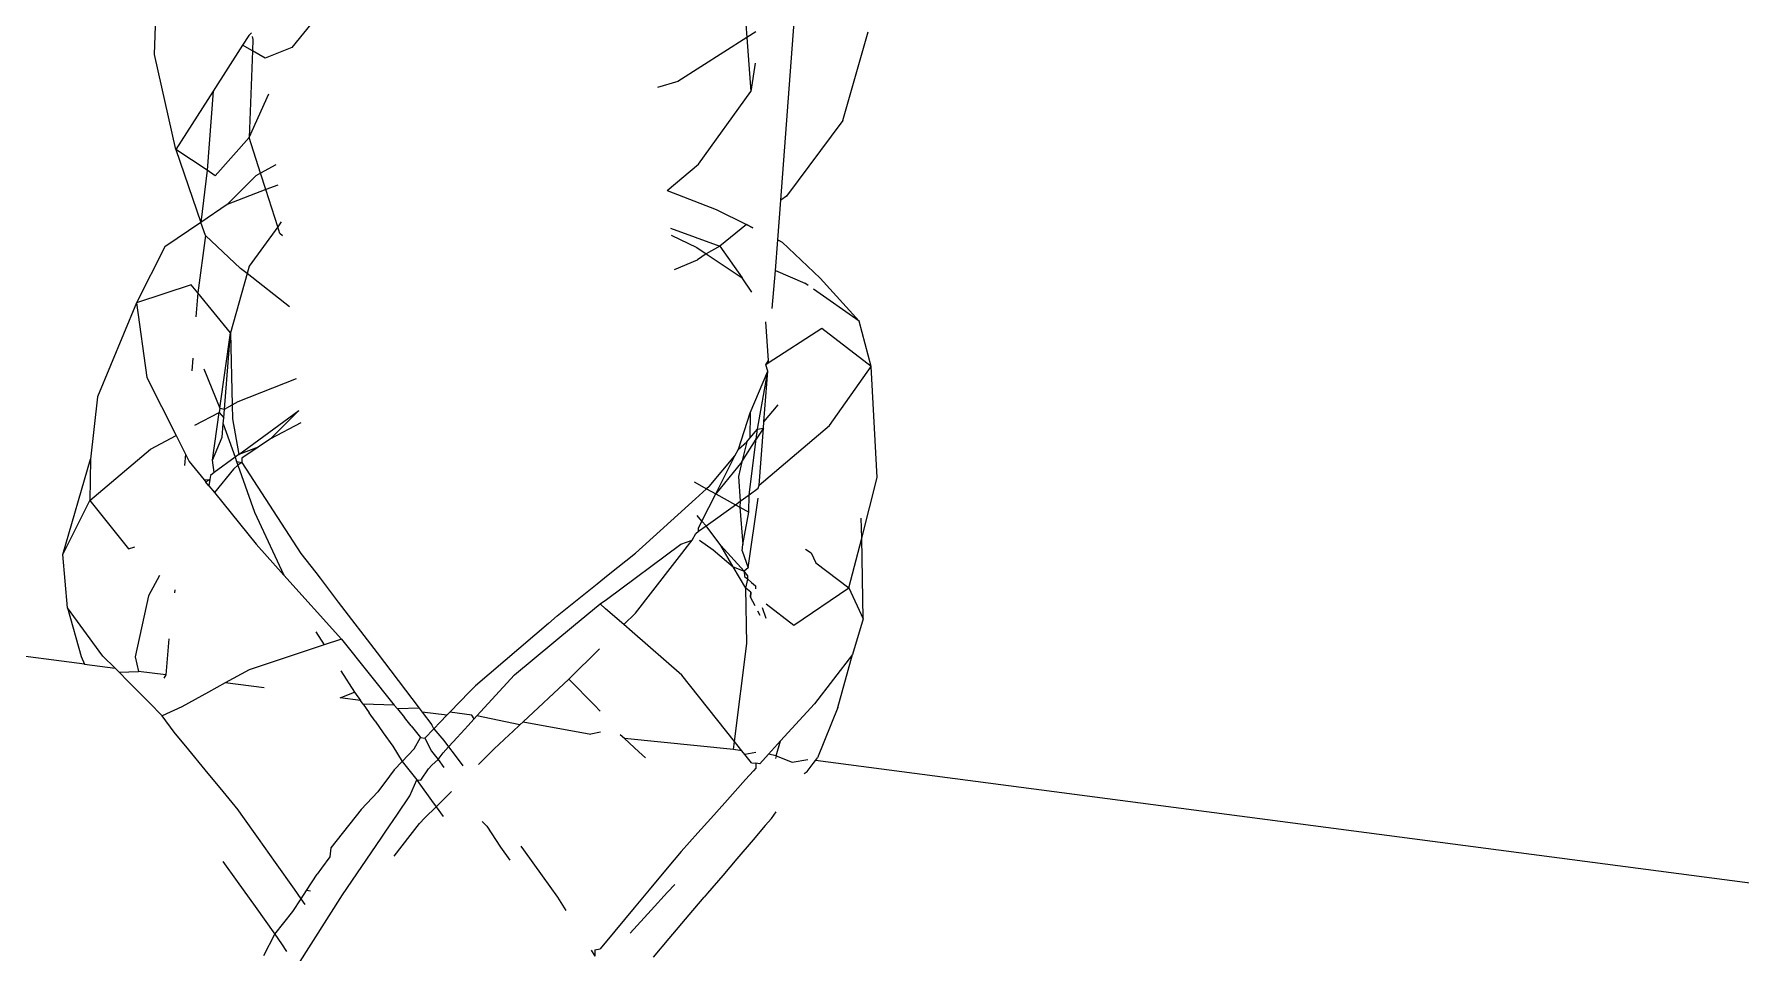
# Model space of a CAD drawing. Header units: inches. Extents: x 3324238 to 135265466, y -1036581 to 20094598.
# Drawn here: x 3354739.251 to 3354739.967, y -519087.156 to -519086.77 of the extents above; entities that cross this region are included whole.
import ezdxf

# ---------------------------------------------------------------- set-up
doc = ezdxf.new("R2010")
doc.units = ezdxf.units.IN
doc.header["$MEASUREMENT"] = 0

msp = doc.modelspace()

# ---------------------------------------------------------------- linework, layer by layer
for p, q in [((3354739.30178, -519086.7788, 0.00267), (3354739.30321, -519086.73731, 0.00267)), ((3354739.54889, -519086.75352, 0.00267), (3354739.55023, -519086.77165, 0.00267)), ((3354739.37586, -519086.75545, 0.00267), (3354739.35934, -519086.77585, 0.00267)), ((3354739.56449, -519086.83999, 0.00267), (3354739.57018, -519086.76532, 0.00267)), ((3354739.33869, -519086.77498, 0.00267), (3354739.32635, -519086.79422, 0.00267)), ((3354739.34132, -519086.77087, 0.00267), (3354739.33869, -519086.77498, 0.00267)), ((3354739.34281, -519086.77734, 0.00267), (3354739.33869, -519086.77498, 0.00267)), ((3354739.34237, -519086.76967, 0.00267), (3354739.34132, -519086.77087, 0.00267)), ((3354739.34271, -519086.77125, 0.00267), (3354739.343, -519086.77253, 0.00267)), ((3354739.343, -519086.77253, 0.00267), (3354739.34281, -519086.77734, 0.00267)), ((3354739.35934, -519086.77585, 0.00267), (3354739.34821, -519086.78043, 0.00267)), ((3354739.55023, -519086.77165, 0.00267), (3354739.52124, -519086.79014, 0.00267)), ((3354739.55398, -519086.76926, 0.00267), (3354739.55023, -519086.77165, 0.00267)), ((3354739.55023, -519086.77165, 0.00267), (3354739.55192, -519086.79436, 0.00267)), ((3354739.5905, -519086.80657, 0.00267), (3354739.60115, -519086.76931, 0.00267)), ((3354739.31065, -519086.81873, 0.00267), (3354739.30178, -519086.7788, 0.00267)), ((3354739.34281, -519086.77734, 0.00267), (3354739.34142, -519086.81367, 0.00267)), ((3354739.34821, -519086.78043, 0.00267), (3354739.34281, -519086.77734, 0.00267)), ((3354739.55379, -519086.78252, 0.00267), (3354739.55192, -519086.79436, 0.00267)), ((3354739.52124, -519086.79014, 0.00267), (3354739.51281, -519086.79265, 0.00267)), ((3354739.32635, -519086.79422, 0.00267), (3354739.31065, -519086.81873, 0.00267)), ((3354739.32635, -519086.79422, 0.00267), (3354739.32382, -519086.82744, 0.00267)), ((3354739.34142, -519086.81367, 0.00267), (3354739.34967, -519086.79532, 0.00267)), ((3354739.52998, -519086.82488, 0.00267), (3354739.55192, -519086.79436, 0.00267)), ((3354739.27236, -519087.03483, 0.00267), (3354737.56085, -519086.80957, 0.00267)), ((3354739.5905, -519086.80657, 0.00267), (3354739.56685, -519086.83829, 0.00267)), ((3354739.32382, -519086.82744, 0.00267), (3354739.31065, -519086.81873, 0.00267)), ((3354739.31065, -519086.81873, 0.00267), (3354739.32118, -519086.84931, 0.00267)), ((3354739.34142, -519086.81367, 0.00267), (3354739.32725, -519086.82971, 0.00267)), ((3354739.34621, -519086.82859, 0.00267), (3354739.34142, -519086.81367, 0.00267)), ((3354739.35258, -519086.8251, 0.00267), (3354739.34621, -519086.82859, 0.00267)), ((3354739.51682, -519086.83595, 0.00267), (3354739.52998, -519086.82488, 0.00267)), ((3354739.32382, -519086.82744, 0.00267), (3354739.32118, -519086.84931, 0.00267)), ((3354739.32725, -519086.82971, 0.00267), (3354739.32382, -519086.82744, 0.00267)), ((3354739.34419, -519086.8297, 0.00267), (3354739.33225, -519086.84174, 0.00267)), ((3354739.34621, -519086.82859, 0.00267), (3354739.34419, -519086.8297, 0.00267)), ((3354739.34844, -519086.83555, 0.00267), (3354739.34621, -519086.82859, 0.00267)), ((3354739.34844, -519086.83555, 0.00267), (3354739.33225, -519086.84174, 0.00267)), ((3354739.35342, -519086.83365, 0.00267), (3354739.34844, -519086.83555, 0.00267)), ((3354739.35343, -519086.85113, 0.00267), (3354739.34844, -519086.83555, 0.00267)), ((3354739.51682, -519086.83595, 0.00267), (3354739.53738, -519086.84397, 0.00267)), ((3354739.56321, -519086.8567, 0.00267), (3354739.56449, -519086.83999, 0.00267)), ((3354739.56685, -519086.83829, 0.00267), (3354739.56449, -519086.83999, 0.00267)), ((3354739.33225, -519086.84174, 0.00267), (3354739.32118, -519086.84931, 0.00267)), ((3354739.53738, -519086.84397, 0.00267), (3354739.55017, -519086.85027, 0.00267)), ((3354739.32118, -519086.84931, 0.00267), (3354739.30611, -519086.85962, 0.00267)), ((3354739.32308, -519086.8548, 0.00267), (3354739.3199, -519086.87891, 0.00267)), ((3354739.32308, -519086.8548, 0.00267), (3354739.32118, -519086.84931, 0.00267)), ((3354739.33787, -519086.86863, 0.00267), (3354739.32308, -519086.8548, 0.00267)), ((3354739.35343, -519086.85113, 0.00267), (3354739.3414, -519086.86769, 0.00267)), ((3354739.35493, -519086.84906, 0.00267), (3354739.35343, -519086.85113, 0.00267)), ((3354739.35434, -519086.85397, 0.00267), (3354739.35343, -519086.85113, 0.00267)), ((3354739.35551, -519086.85493, 0.00267), (3354739.35434, -519086.85397, 0.00267)), ((3354739.51828, -519086.85181, 0.00267), (3354739.53896, -519086.85936, 0.00267)), ((3354739.51855, -519086.85468, 0.00267), (3354739.52926, -519086.85989, 0.00267)), ((3354739.55017, -519086.85027, 0.00267), (3354739.53896, -519086.85936, 0.00267)), ((3354739.55017, -519086.85027, 0.00267), (3354739.55281, -519086.85157, 0.00267)), ((3354739.55281, -519086.85157, 0.00267), (3354739.55017, -519086.85027, 0.00267)), ((3354739.30611, -519086.85962, 0.00267), (3354739.29412, -519086.88311, 0.00267)), ((3354739.52926, -519086.85989, 0.00267), (3354739.53314, -519086.8625, 0.00267)), ((3354739.53896, -519086.85936, 0.00267), (3354739.53314, -519086.8625, 0.00267)), ((3354739.53896, -519086.85936, 0.00267), (3354739.54825, -519086.87266, 0.00267)), ((3354739.56224, -519086.86947, 0.00267), (3354739.56321, -519086.8567, 0.00267)), ((3354739.56321, -519086.8567, 0.00267), (3354739.56503, -519086.8576, 0.00267)), ((3354739.56503, -519086.8576, 0.00267), (3354739.58108, -519086.87269, 0.00267)), ((3354739.34055, -519086.87073, 0.00267), (3354739.33787, -519086.86863, 0.00267)), ((3354739.3414, -519086.86769, 0.00267), (3354739.34055, -519086.87073, 0.00267)), ((3354739.51988, -519086.86907, 0.00267), (3354739.5296, -519086.86505, 0.00267)), ((3354739.53314, -519086.8625, 0.00267), (3354739.5296, -519086.86505, 0.00267)), ((3354739.53314, -519086.8625, 0.00267), (3354739.54825, -519086.87266, 0.00267)), ((3354739.31714, -519086.87553, 0.00267), (3354739.29412, -519086.88311, 0.00267)), ((3354739.3199, -519086.87891, 0.00267), (3354739.31714, -519086.87553, 0.00267)), ((3354739.34055, -519086.87073, 0.00267), (3354739.33358, -519086.89566, 0.00267)), ((3354739.35843, -519086.88475, 0.00267), (3354739.34055, -519086.87073, 0.00267)), ((3354739.55242, -519086.87866, 0.00267), (3354739.54825, -519086.87266, 0.00267)), ((3354739.56091, -519086.88548, 0.00267), (3354739.56224, -519086.86947, 0.00267)), ((3354739.56224, -519086.86947, 0.00267), (3354739.57458, -519086.87483, 0.00267)), ((3354739.57606, -519086.87587, 0.00267), (3354739.57458, -519086.87483, 0.00267)), ((3354739.59733, -519086.89078, 0.00267), (3354739.58108, -519086.87269, 0.00267)), ((3354739.29412, -519086.88311, 0.00267), (3354739.27784, -519086.92249, 0.00267)), ((3354739.29412, -519086.88311, 0.00267), (3354739.29852, -519086.9145, 0.00267)), ((3354739.3199, -519086.87891, 0.00267), (3354739.31914, -519086.88894, 0.00267)), ((3354739.33358, -519086.89566, 0.00267), (3354739.3199, -519086.87891, 0.00267)), ((3354739.59733, -519086.89078, 0.00267), (3354739.57816, -519086.87734, 0.00267)), ((3354739.32914, -519086.92732, 0.00267), (3354739.33358, -519086.89566, 0.00267)), ((3354739.33105, -519086.92773, 0.00267), (3354739.33358, -519086.89566, 0.00267)), ((3354739.33358, -519086.89566, 0.00267), (3354739.33437, -519086.92593, 0.00267)), ((3354739.55936, -519086.90729, 0.00267), (3354739.55829, -519086.89104, 0.00267)), ((3354739.58178, -519086.89391, 0.00267), (3354739.55927, -519086.90844, 0.00267)), ((3354739.60239, -519086.90983, 0.00267), (3354739.58178, -519086.89391, 0.00267)), ((3354739.60239, -519086.90983, 0.00267), (3354739.59733, -519086.89078, 0.00267)), ((3354739.31782, -519086.90631, 0.00267), (3354739.31742, -519086.91157, 0.00267)), ((3354739.3224, -519086.9108, 0.00267), (3354739.32914, -519086.92732, 0.00267)), ((3354739.55169, -519086.92923, 0.00267), (3354739.55902, -519086.91174, 0.00267)), ((3354739.55476, -519086.93615, 0.00267), (3354739.55902, -519086.91174, 0.00267)), ((3354739.5574, -519086.93303, 0.00267), (3354739.55902, -519086.91174, 0.00267)), ((3354739.55821, -519086.90912, 0.00267), (3354739.55936, -519086.90729, 0.00267)), ((3354739.55927, -519086.90844, 0.00267), (3354739.55821, -519086.90912, 0.00267)), ((3354739.55902, -519086.91174, 0.00267), (3354739.55821, -519086.90912, 0.00267)), ((3354739.55927, -519086.90844, 0.00267), (3354739.55936, -519086.90729, 0.00267)), ((3354739.58499, -519086.9346, 0.00267), (3354739.60239, -519086.90983, 0.00267)), ((3354739.60501, -519086.95636, 0.00267), (3354739.60239, -519086.90983, 0.00267)), ((3354739.29852, -519086.9145, 0.00267), (3354739.31077, -519086.93873, 0.00267)), ((3354739.3369, -519086.92456, 0.00267), (3354739.36138, -519086.91488, 0.00267)), ((3354739.27784, -519086.92249, 0.00267), (3354739.27487, -519086.94877, 0.00267)), ((3354739.33105, -519086.92773, 0.00267), (3354739.33437, -519086.92593, 0.00267)), ((3354739.33437, -519086.92593, 0.00267), (3354739.3369, -519086.92456, 0.00267)), ((3354739.33437, -519086.92593, 0.00267), (3354739.33452, -519086.93185, 0.00267)), ((3354739.5574, -519086.93303, 0.00267), (3354739.56341, -519086.92592, 0.00267)), ((3354739.31867, -519086.93444, 0.00267), (3354739.32889, -519086.9291, 0.00267)), ((3354739.32609, -519086.94908, 0.00267), (3354739.32889, -519086.9291, 0.00267)), ((3354739.32914, -519086.92732, 0.00267), (3354739.32889, -519086.9291, 0.00267)), ((3354739.32889, -519086.9291, 0.00267), (3354739.33077, -519086.93131, 0.00267)), ((3354739.32914, -519086.92732, 0.00267), (3354739.33105, -519086.92773, 0.00267)), ((3354739.33057, -519086.93383, 0.00267), (3354739.33077, -519086.93131, 0.00267)), ((3354739.33077, -519086.93131, 0.00267), (3354739.33105, -519086.92773, 0.00267)), ((3354739.33452, -519086.93185, 0.00267), (3354739.33709, -519086.94679, 0.00267)), ((3354739.33709, -519086.94679, 0.00267), (3354739.3623, -519086.92825, 0.00267)), ((3354739.3623, -519086.92825, 0.00267), (3354739.35037, -519086.94022, 0.00267)), ((3354739.3632, -519086.93348, 0.00267), (3354739.35037, -519086.94022, 0.00267)), ((3354739.54676, -519086.94446, 0.00267), (3354739.55169, -519086.92923, 0.00267)), ((3354739.55169, -519086.92923, 0.00267), (3354739.55154, -519086.93997, 0.00267)), ((3354739.5572, -519086.93571, 0.00267), (3354739.5574, -519086.93303, 0.00267)), ((3354739.3, -519086.94457, 0.00267), (3354739.31077, -519086.93873, 0.00267)), ((3354739.31077, -519086.93873, 0.00267), (3354739.31475, -519086.9466, 0.00267)), ((3354739.32609, -519086.94908, 0.00267), (3354739.33013, -519086.93942, 0.00267)), ((3354739.33013, -519086.93942, 0.00267), (3354739.33057, -519086.93383, 0.00267)), ((3354739.33057, -519086.93383, 0.00267), (3354739.33557, -519086.94791, 0.00267)), ((3354739.35037, -519086.94022, 0.00267), (3354739.34521, -519086.94367, 0.00267)), ((3354739.54823, -519086.94984, 0.00267), (3354739.55422, -519086.94039, 0.00267)), ((3354739.55028, -519086.94146, 0.00267), (3354739.55154, -519086.93997, 0.00267)), ((3354739.5512, -519086.96367, 0.00267), (3354739.55422, -519086.94039, 0.00267)), ((3354739.55154, -519086.93997, 0.00267), (3354739.55476, -519086.93615, 0.00267)), ((3354739.5572, -519086.93571, 0.00267), (3354739.55422, -519086.94039, 0.00267)), ((3354739.55422, -519086.94039, 0.00267), (3354739.55476, -519086.93615, 0.00267)), ((3354739.55476, -519086.93615, 0.00267), (3354739.5572, -519086.93571, 0.00267)), ((3354739.55538, -519086.9596, 0.00267), (3354739.58499, -519086.9346, 0.00267)), ((3354739.55538, -519086.9596, 0.00267), (3354739.5572, -519086.93571, 0.00267)), ((3354739.27462, -519086.9661, 0.00267), (3354739.3, -519086.94457, 0.00267)), ((3354739.31475, -519086.9466, 0.00267), (3354739.31439, -519086.95135, 0.00267)), ((3354739.31475, -519086.9466, 0.00267), (3354739.31628, -519086.94964, 0.00267)), ((3354739.33557, -519086.94791, 0.00267), (3354739.3268, -519086.95435, 0.00267)), ((3354739.33709, -519086.94679, 0.00267), (3354739.33557, -519086.94791, 0.00267)), ((3354739.33557, -519086.94791, 0.00267), (3354739.33621, -519086.9497, 0.00267)), ((3354739.34521, -519086.94367, 0.00267), (3354739.33709, -519086.94679, 0.00267)), ((3354739.34521, -519086.94367, 0.00267), (3354739.33839, -519086.94824, 0.00267)), ((3354739.53448, -519086.96017, 0.00267), (3354739.54527, -519086.94739, 0.00267)), ((3354739.53721, -519086.96329, 0.00267), (3354739.54527, -519086.94739, 0.00267)), ((3354739.54527, -519086.94739, 0.00267), (3354739.54676, -519086.94446, 0.00267)), ((3354739.54676, -519086.94446, 0.00267), (3354739.55028, -519086.94146, 0.00267)), ((3354739.55028, -519086.94146, 0.00267), (3354739.54823, -519086.94984, 0.00267)), ((3354739.26322, -519086.98881, 0.00267), (3354739.27487, -519086.94877, 0.00267)), ((3354739.27487, -519086.94877, 0.00267), (3354739.27462, -519086.9661, 0.00267)), ((3354739.31628, -519086.94964, 0.00267), (3354739.3226, -519086.95745, 0.00267)), ((3354739.3268, -519086.95435, 0.00267), (3354739.32519, -519086.95554, 0.00267)), ((3354739.3268, -519086.95435, 0.00267), (3354739.32609, -519086.94908, 0.00267)), ((3354739.33493, -519086.95295, 0.00267), (3354739.32689, -519086.96275, 0.00267)), ((3354739.33677, -519086.95129, 0.00267), (3354739.33493, -519086.95295, 0.00267)), ((3354739.33621, -519086.9497, 0.00267), (3354739.33677, -519086.95129, 0.00267)), ((3354739.33621, -519086.9497, 0.00267), (3354739.33844, -519086.95011, 0.00267)), ((3354739.33844, -519086.95011, 0.00267), (3354739.33677, -519086.95129, 0.00267)), ((3354739.33677, -519086.95129, 0.00267), (3354739.34375, -519086.97096, 0.00267)), ((3354739.33839, -519086.94824, 0.00267), (3354739.33844, -519086.95011, 0.00267)), ((3354739.33844, -519086.95011, 0.00267), (3354739.36315, -519086.98827, 0.00267)), ((3354739.54823, -519086.94984, 0.00267), (3354739.53721, -519086.96329, 0.00267)), ((3354739.54823, -519086.94984, 0.00267), (3354739.54673, -519086.95596, 0.00267)), ((3354739.3226, -519086.95745, 0.00267), (3354739.32495, -519086.95723, 0.00267)), ((3354739.3226, -519086.95745, 0.00267), (3354739.32332, -519086.95833, 0.00267)), ((3354739.32495, -519086.95723, 0.00267), (3354739.32332, -519086.95833, 0.00267)), ((3354739.32458, -519086.95989, 0.00267), (3354739.32332, -519086.95833, 0.00267)), ((3354739.32495, -519086.95723, 0.00267), (3354739.32458, -519086.95989, 0.00267)), ((3354739.32458, -519086.95989, 0.00267), (3354739.32689, -519086.96275, 0.00267)), ((3354739.32519, -519086.95554, 0.00267), (3354739.32495, -519086.95723, 0.00267)), ((3354739.52813, -519086.95829, 0.00267), (3354739.53337, -519086.96117, 0.00267)), ((3354739.53337, -519086.96117, 0.00267), (3354739.52878, -519086.96532, 0.00267)), ((3354739.53448, -519086.96017, 0.00267), (3354739.53337, -519086.96117, 0.00267)), ((3354739.53337, -519086.96117, 0.00267), (3354739.53721, -519086.96329, 0.00267)), ((3354739.54673, -519086.95596, 0.00267), (3354739.54741, -519086.96641, 0.00267)), ((3354739.5512, -519086.96367, 0.00267), (3354739.55507, -519086.96086, 0.00267)), ((3354739.55507, -519086.96086, 0.00267), (3354739.55538, -519086.9596, 0.00267)), ((3354739.59845, -519086.98187, 0.00267), (3354739.60501, -519086.95636, 0.00267)), ((3354739.26322, -519086.98881, 0.00267), (3354739.27462, -519086.9661, 0.00267)), ((3354739.27462, -519086.9661, 0.00267), (3354739.29083, -519086.98638, 0.00267)), ((3354739.32689, -519086.96275, 0.00267), (3354739.3444, -519086.98438, 0.00267)), ((3354739.52878, -519086.96532, 0.00267), (3354739.5035, -519086.98814, 0.00267)), ((3354739.53142, -519086.97472, 0.00267), (3354739.53721, -519086.96329, 0.00267)), ((3354739.53313, -519086.97675, 0.00267), (3354739.54545, -519086.96783, 0.00267)), ((3354739.53721, -519086.96329, 0.00267), (3354739.54545, -519086.96783, 0.00267)), ((3354739.54545, -519086.96783, 0.00267), (3354739.54741, -519086.96641, 0.00267)), ((3354739.54545, -519086.96783, 0.00267), (3354739.54735, -519086.96887, 0.00267)), ((3354739.54741, -519086.96641, 0.00267), (3354739.54735, -519086.96887, 0.00267)), ((3354739.54735, -519086.96887, 0.00267), (3354739.5486, -519086.98448, 0.00267)), ((3354739.54735, -519086.96887, 0.00267), (3354739.5511, -519086.97093, 0.00267)), ((3354739.54741, -519086.96641, 0.00267), (3354739.5512, -519086.96367, 0.00267)), ((3354739.55076, -519086.99433, 0.00267), (3354739.55496, -519086.96507, 0.00267)), ((3354739.5511, -519086.97093, 0.00267), (3354739.5512, -519086.96367, 0.00267)), ((3354739.34375, -519086.97096, 0.00267), (3354739.35603, -519086.99737, 0.00267)), ((3354739.53142, -519086.97472, 0.00267), (3354739.52942, -519086.97234, 0.00267)), ((3354739.52992, -519086.97768, 0.00267), (3354739.53142, -519086.97472, 0.00267)), ((3354739.53313, -519086.97675, 0.00267), (3354739.53142, -519086.97472, 0.00267)), ((3354739.5486, -519086.98448, 0.00267), (3354739.5511, -519086.97093, 0.00267)), ((3354739.59845, -519086.98187, 0.00267), (3354739.59829, -519086.97349, 0.00267)), ((3354739.50348, -519087.01341, 0.00267), (3354739.52738, -519086.9827, 0.00267)), ((3354739.52262, -519086.98435, 0.00267), (3354739.52738, -519086.9827, 0.00267)), ((3354739.52738, -519086.9827, 0.00267), (3354739.52881, -519086.97988, 0.00267)), ((3354739.52881, -519086.97988, 0.00267), (3354739.53004, -519086.97899, 0.00267)), ((3354739.53004, -519086.97899, 0.00267), (3354739.52992, -519086.97768, 0.00267)), ((3354739.53004, -519086.97899, 0.00267), (3354739.53313, -519086.97675, 0.00267)), ((3354739.53039, -519086.98275, 0.00267), (3354739.53612, -519086.98679, 0.00267)), ((3354739.53932, -519086.98501, 0.00267), (3354739.53313, -519086.97675, 0.00267)), ((3354739.59306, -519087.0028, 0.00267), (3354739.59845, -519086.98187, 0.00267)), ((3354739.59909, -519087.01582, 0.00267), (3354739.59845, -519086.98187, 0.00267)), ((3354739.26524, -519087.01111, 0.00267), (3354739.26322, -519086.98881, 0.00267)), ((3354739.29083, -519086.98638, 0.00267), (3354739.29348, -519086.98552, 0.00267)), ((3354739.3444, -519086.98438, 0.00267), (3354739.35603, -519086.99737, 0.00267)), ((3354739.36315, -519086.98827, 0.00267), (3354739.36936, -519086.99636, 0.00267)), ((3354739.49132, -519087.00757, 0.00267), (3354739.52262, -519086.98435, 0.00267)), ((3354739.4921, -519086.9973, 0.00267), (3354739.5035, -519086.98814, 0.00267)), ((3354739.53612, -519086.98679, 0.00267), (3354739.54457, -519086.99396, 0.00267)), ((3354739.54457, -519086.99396, 0.00267), (3354739.53932, -519086.98501, 0.00267)), ((3354739.5491, -519086.99578, 0.00267), (3354739.53932, -519086.98501, 0.00267)), ((3354739.54825, -519086.98725, 0.00267), (3354739.5486, -519086.98448, 0.00267)), ((3354739.54825, -519086.98725, 0.00267), (3354739.55076, -519086.99433, 0.00267)), ((3354739.57484, -519086.98651, 0.00267), (3354739.5772, -519086.98807, 0.00267)), ((3354739.5772, -519086.98807, 0.00267), (3354739.57925, -519086.99223, 0.00267)), ((3354739.30377, -519086.99756, 0.00267), (3354739.29928, -519087.00604, 0.00267)), ((3354739.35603, -519086.99737, 0.00267), (3354739.38014, -519087.02428, 0.00267)), ((3354739.36936, -519086.99636, 0.00267), (3354739.37118, -519086.99873, 0.00267)), ((3354739.48742, -519087.00106, 0.00267), (3354739.4921, -519086.9973, 0.00267)), ((3354739.54981, -519087.00291, 0.00267), (3354739.54457, -519086.99396, 0.00267)), ((3354739.54457, -519086.99396, 0.00267), (3354739.5491, -519086.99578, 0.00267)), ((3354739.55076, -519086.99433, 0.00267), (3354739.5491, -519086.99578, 0.00267)), ((3354739.5491, -519086.99578, 0.00267), (3354739.54932, -519086.99799, 0.00267)), ((3354739.55071, -519086.9977, 0.00267), (3354739.5491, -519086.99578, 0.00267)), ((3354739.54932, -519086.99799, 0.00267), (3354739.55069, -519086.99915, 0.00267)), ((3354739.55069, -519086.99915, 0.00267), (3354739.55071, -519086.9977, 0.00267)), ((3354739.57925, -519086.99223, 0.00267), (3354739.59306, -519087.0028, 0.00267)), ((3354739.31031, -519087.00356, 0.00267), (3354739.31014, -519087.00491, 0.00267)), ((3354739.37118, -519086.99873, 0.00267), (3354739.37882, -519087.00869, 0.00267)), ((3354739.47073, -519087.01448, 0.00267), (3354739.48742, -519087.00106, 0.00267)), ((3354739.54981, -519087.00291, 0.00267), (3354739.55069, -519086.99915, 0.00267)), ((3354739.55031, -519087.02613, 0.00267), (3354739.54981, -519087.00291, 0.00267)), ((3354739.55195, -519087.00455, 0.00267), (3354739.54981, -519087.00291, 0.00267)), ((3354739.55226, -519087.00048, 0.00267), (3354739.55069, -519086.99915, 0.00267)), ((3354739.55195, -519087.00455, 0.00267), (3354739.55179, -519087.00667, 0.00267)), ((3354739.55179, -519087.00667, 0.00267), (3354739.55195, -519087.00455, 0.00267)), ((3354739.55226, -519087.00048, 0.00267), (3354739.55395, -519087.00192, 0.00267)), ((3354739.55395, -519087.00192, 0.00267), (3354739.55392, -519087.00319, 0.00267)), ((3354739.56996, -519087.01842, 0.00267), (3354739.59306, -519087.0028, 0.00267)), ((3354739.59306, -519087.0028, 0.00267), (3354739.59909, -519087.01582, 0.00267)), ((3354739.26524, -519087.01111, 0.00267), (3354739.27103, -519087.03163, 0.00267)), ((3354739.28012, -519087.0314, 0.00267), (3354739.26524, -519087.01111, 0.00267)), ((3354739.29928, -519087.00604, 0.00267), (3354739.29368, -519087.03177, 0.00267)), ((3354739.37882, -519087.00869, 0.00267), (3354739.39516, -519087.03, 0.00267)), ((3354739.47756, -519087.01873, 0.00267), (3354739.48873, -519087.00949, 0.00267)), ((3354739.48873, -519087.00949, 0.00267), (3354739.49132, -519087.00757, 0.00267)), ((3354739.49102, -519087.01149, 0.00267), (3354739.48873, -519087.00949, 0.00267)), ((3354739.49868, -519087.01818, 0.00267), (3354739.49102, -519087.01149, 0.00267)), ((3354739.55372, -519087.01036, 0.00267), (3354739.55179, -519087.00667, 0.00267)), ((3354739.55584, -519087.01439, 0.00267), (3354739.55483, -519087.01247, 0.00267)), ((3354739.55667, -519087.01094, 0.00267), (3354739.55826, -519087.01542, 0.00267)), ((3354739.55839, -519087.00951, 0.00267), (3354739.56996, -519087.01842, 0.00267)), ((3354739.46701, -519087.01766, 0.00267), (3354739.43639, -519087.04387, 0.00267)), ((3354739.45281, -519087.03922, 0.00267), (3354739.47756, -519087.01873, 0.00267)), ((3354739.47073, -519087.01448, 0.00267), (3354739.46701, -519087.01766, 0.00267)), ((3354739.49868, -519087.01818, 0.00267), (3354739.50348, -519087.01341, 0.00267)), ((3354739.50218, -519087.02124, 0.00267), (3354739.49868, -519087.01818, 0.00267)), ((3354739.59909, -519087.01582, 0.00267), (3354739.59453, -519087.03078, 0.00267)), ((3354739.3077, -519087.02411, 0.00267), (3354739.30644, -519087.03932, 0.00267)), ((3354739.37294, -519087.02667, 0.00267), (3354739.34141, -519087.03712, 0.00267)), ((3354739.36948, -519087.02124, 0.00267), (3354739.37294, -519087.02667, 0.00267)), ((3354739.38014, -519087.02428, 0.00267), (3354739.37294, -519087.02667, 0.00267)), ((3354739.38014, -519087.02428, 0.00267), (3354739.40236, -519087.05194, 0.00267)), ((3354739.523, -519087.03941, 0.00267), (3354739.50218, -519087.02124, 0.00267)), ((3354739.54508, -519087.06723, 0.00267), (3354739.55031, -519087.02613, 0.00267)), ((3354739.27103, -519087.03163, 0.00267), (3354739.27236, -519087.03483, 0.00267)), ((3354739.2852, -519087.03652, 0.00267), (3354739.28012, -519087.0314, 0.00267)), ((3354739.29368, -519087.03177, 0.00267), (3354739.29501, -519087.03781, 0.00267)), ((3354739.39516, -519087.03, 0.00267), (3354739.41285, -519087.05332, 0.00267)), ((3354739.47561, -519087.0411, 0.00267), (3354739.48849, -519087.0283, 0.00267)), ((3354739.59453, -519087.03078, 0.00267), (3354739.57868, -519087.05139, 0.00267)), ((3354739.58845, -519087.05305, 0.00267), (3354739.59453, -519087.03078, 0.00267)), ((3354739.27236, -519087.03483, 0.00267), (3354739.2852, -519087.03652, 0.00267)), ((3354739.28687, -519087.0382, 0.00267), (3354739.2852, -519087.03652, 0.00267)), ((3354739.28687, -519087.0382, 0.00267), (3354739.29501, -519087.03781, 0.00267)), ((3354739.29075, -519087.0421, 0.00267), (3354739.28687, -519087.0382, 0.00267)), ((3354739.30644, -519087.03932, 0.00267), (3354739.29501, -519087.03781, 0.00267)), ((3354739.30644, -519087.03932, 0.00267), (3354739.30559, -519087.04066, 0.00267)), ((3354739.34141, -519087.03712, 0.00267), (3354739.33143, -519087.04261, 0.00267)), ((3354739.37989, -519087.03757, 0.00267), (3354739.38559, -519087.0465, 0.00267)), ((3354739.43701, -519087.0565, 0.00267), (3354739.45281, -519087.03922, 0.00267)), ((3354739.45636, -519087.05905, 0.00267), (3354739.47561, -519087.0411, 0.00267)), ((3354739.47561, -519087.0411, 0.00267), (3354739.48629, -519087.05205, 0.00267)), ((3354739.54508, -519087.06723, 0.00267), (3354739.523, -519087.03941, 0.00267)), ((3354739.29239, -519087.04375, 0.00267), (3354739.29075, -519087.0421, 0.00267)), ((3354739.29415, -519087.04553, 0.00267), (3354739.29239, -519087.04375, 0.00267)), ((3354739.29946, -519087.05087, 0.00267), (3354739.29415, -519087.04553, 0.00267)), ((3354739.32439, -519087.04648, 0.00267), (3354739.31319, -519087.05264, 0.00267)), ((3354739.33143, -519087.04261, 0.00267), (3354739.32439, -519087.04648, 0.00267)), ((3354739.34773, -519087.04475, 0.00267), (3354739.33143, -519087.04261, 0.00267)), ((3354739.37968, -519087.04896, 0.00267), (3354739.38559, -519087.0465, 0.00267)), ((3354739.38559, -519087.0465, 0.00267), (3354739.38812, -519087.05007, 0.00267)), ((3354739.4256, -519087.055, 0.00267), (3354739.43388, -519087.04646, 0.00267)), ((3354739.43388, -519087.04646, 0.00267), (3354739.43639, -519087.04387, 0.00267)), ((3354739.30502, -519087.05646, 0.00267), (3354739.29946, -519087.05087, 0.00267)), ((3354739.31319, -519087.05264, 0.00267), (3354739.30502, -519087.05646, 0.00267)), ((3354739.38812, -519087.05007, 0.00267), (3354739.37968, -519087.04896, 0.00267)), ((3354739.38924, -519087.05165, 0.00267), (3354739.38812, -519087.05007, 0.00267)), ((3354739.40236, -519087.05194, 0.00267), (3354739.38924, -519087.05165, 0.00267)), ((3354739.38924, -519087.05165, 0.00267), (3354739.39181, -519087.05526, 0.00267)), ((3354739.39426, -519087.0587, 0.00267), (3354739.39181, -519087.05526, 0.00267)), ((3354739.40236, -519087.05194, 0.00267), (3354739.40364, -519087.05354, 0.00267)), ((3354739.41285, -519087.05332, 0.00267), (3354739.40364, -519087.05354, 0.00267)), ((3354739.40364, -519087.05354, 0.00267), (3354739.40657, -519087.05719, 0.00267)), ((3354739.41285, -519087.05332, 0.00267), (3354739.41405, -519087.05491, 0.00267)), ((3354739.42438, -519087.05626, 0.00267), (3354739.41405, -519087.05491, 0.00267)), ((3354739.41405, -519087.05491, 0.00267), (3354739.41807, -519087.0602, 0.00267)), ((3354739.4256, -519087.055, 0.00267), (3354739.42438, -519087.05626, 0.00267)), ((3354739.43491, -519087.05623, 0.00267), (3354739.4256, -519087.055, 0.00267)), ((3354739.48629, -519087.05205, 0.00267), (3354739.48873, -519087.05455, 0.00267)), ((3354739.57868, -519087.05139, 0.00267), (3354739.56444, -519087.06703, 0.00267)), ((3354739.58845, -519087.05305, 0.00267), (3354739.57988, -519087.0741, 0.00267)), ((3354739.31004, -519087.06333, 0.00267), (3354739.30502, -519087.05646, 0.00267)), ((3354739.39426, -519087.0587, 0.00267), (3354739.39773, -519087.06358, 0.00267)), ((3354739.40939, -519087.0607, 0.00267), (3354739.40657, -519087.05719, 0.00267)), ((3354739.40939, -519087.0607, 0.00267), (3354739.41334, -519087.0656, 0.00267)), ((3354739.41511, -519087.06583, 0.00267), (3354739.41887, -519087.06194, 0.00267)), ((3354739.41887, -519087.06194, 0.00267), (3354739.41807, -519087.0602, 0.00267)), ((3354739.41887, -519087.06194, 0.00267), (3354739.42159, -519087.05914, 0.00267)), ((3354739.41887, -519087.06194, 0.00267), (3354739.42313, -519087.06687, 0.00267)), ((3354739.42159, -519087.05914, 0.00267), (3354739.42438, -519087.05626, 0.00267)), ((3354739.42707, -519087.06738, 0.00267), (3354739.43197, -519087.06202, 0.00267)), ((3354739.43197, -519087.06202, 0.00267), (3354739.43321, -519087.06066, 0.00267)), ((3354739.43321, -519087.06066, 0.00267), (3354739.43585, -519087.05777, 0.00267)), ((3354739.43585, -519087.05777, 0.00267), (3354739.43491, -519087.05623, 0.00267)), ((3354739.43585, -519087.05777, 0.00267), (3354739.43701, -519087.0565, 0.00267)), ((3354739.45504, -519087.06029, 0.00267), (3354739.43701, -519087.0565, 0.00267)), ((3354739.45202, -519087.0631, 0.00267), (3354739.45504, -519087.06029, 0.00267)), ((3354739.45504, -519087.06029, 0.00267), (3354739.45636, -519087.05905, 0.00267)), ((3354739.45636, -519087.05905, 0.00267), (3354739.48475, -519087.06419, 0.00267)), ((3354739.31612, -519087.07071, 0.00267), (3354739.31004, -519087.06333, 0.00267)), ((3354739.39773, -519087.06358, 0.00267), (3354739.40171, -519087.06919, 0.00267)), ((3354739.40171, -519087.06919, 0.00267), (3354739.40561, -519087.07563, 0.00267)), ((3354739.41071, -519087.07037, 0.00267), (3354739.41334, -519087.0656, 0.00267)), ((3354739.41334, -519087.0656, 0.00267), (3354739.41511, -519087.06583, 0.00267)), ((3354739.41511, -519087.06583, 0.00267), (3354739.41793, -519087.07132, 0.00267)), ((3354739.42287, -519087.07197, 0.00267), (3354739.42513, -519087.0695, 0.00267)), ((3354739.42313, -519087.06687, 0.00267), (3354739.42513, -519087.0695, 0.00267)), ((3354739.42513, -519087.0695, 0.00267), (3354739.42707, -519087.06738, 0.00267)), ((3354739.42513, -519087.0695, 0.00267), (3354739.42746, -519087.07258, 0.00267)), ((3354739.44431, -519087.07029, 0.00267), (3354739.45057, -519087.06446, 0.00267)), ((3354739.45057, -519087.06446, 0.00267), (3354739.45202, -519087.0631, 0.00267)), ((3354739.48881, -519087.06332, 0.00267), (3354739.48475, -519087.06419, 0.00267)), ((3354739.49891, -519087.06605, 0.00267), (3354739.4971, -519087.06441, 0.00267)), ((3354739.54464, -519087.07067, 0.00267), (3354739.49891, -519087.06605, 0.00267)), ((3354739.49891, -519087.06605, 0.00267), (3354739.50298, -519087.06974, 0.00267)), ((3354739.50298, -519087.06974, 0.00267), (3354739.50501, -519087.07158, 0.00267)), ((3354739.54464, -519087.07067, 0.00267), (3354739.54508, -519087.06723, 0.00267)), ((3354739.54817, -519087.07113, 0.00267), (3354739.54508, -519087.06723, 0.00267)), ((3354739.56444, -519087.06703, 0.00267), (3354739.55937, -519087.07261, 0.00267)), ((3354739.56258, -519087.07332, 0.00267), (3354739.56444, -519087.06703, 0.00267)), ((3354739.32306, -519087.07914, 0.00267), (3354739.31612, -519087.07071, 0.00267)), ((3354739.40225, -519087.0791, 0.00267), (3354739.40561, -519087.07563, 0.00267)), ((3354739.40561, -519087.07563, 0.00267), (3354739.41071, -519087.07037, 0.00267)), ((3354739.40561, -519087.07563, 0.00267), (3354739.41174, -519087.0833, 0.00267)), ((3354739.41793, -519087.07132, 0.00267), (3354739.42078, -519087.07487, 0.00267)), ((3354739.41807, -519087.07723, 0.00267), (3354739.42078, -519087.07487, 0.00267)), ((3354739.42078, -519087.07487, 0.00267), (3354739.42287, -519087.07197, 0.00267)), ((3354739.42078, -519087.07487, 0.00267), (3354739.42311, -519087.07815, 0.00267)), ((3354739.42746, -519087.07258, 0.00267), (3354739.43114, -519087.07744, 0.00267)), ((3354739.43773, -519087.07686, 0.00267), (3354739.44032, -519087.07427, 0.00267)), ((3354739.44032, -519087.07427, 0.00267), (3354739.44431, -519087.07029, 0.00267)), ((3354739.50501, -519087.07158, 0.00267), (3354739.50781, -519087.07412, 0.00267)), ((3354739.54817, -519087.07113, 0.00267), (3354739.54464, -519087.07067, 0.00267)), ((3354739.54941, -519087.07269, 0.00267), (3354739.54817, -519087.07113, 0.00267)), ((3354739.55398, -519087.0719, 0.00267), (3354739.54941, -519087.07269, 0.00267)), ((3354739.55215, -519087.07615, 0.00267), (3354739.54941, -519087.07269, 0.00267)), ((3354739.55215, -519087.07615, 0.00267), (3354739.554, -519087.07639, 0.00267)), ((3354739.554, -519087.07639, 0.00267), (3354739.55402, -519087.0785, 0.00267)), ((3354739.55573, -519087.07661, 0.00267), (3354739.554, -519087.07639, 0.00267)), ((3354739.55937, -519087.07261, 0.00267), (3354739.55573, -519087.07661, 0.00267)), ((3354739.56258, -519087.07332, 0.00267), (3354739.55937, -519087.07261, 0.00267)), ((3354739.56258, -519087.07332, 0.00267), (3354739.56226, -519087.07438, 0.00267)), ((3354739.56258, -519087.07332, 0.00267), (3354739.56932, -519087.07589, 0.00267)), ((3354739.56932, -519087.07589, 0.00267), (3354739.57587, -519087.07478, 0.00267)), ((3354739.57553, -519087.07983, 0.00267), (3354739.57809, -519087.07646, 0.00267)), ((3354739.57809, -519087.07646, 0.00267), (3354739.57904, -519087.0752, 0.00267)), ((3354739.57904, -519087.0752, 0.00267), (3354739.57988, -519087.0741, 0.00267)), ((3354741.39476, -519087.31418, 0.00267), (3354739.57904, -519087.0752, 0.00267)), ((3354739.33052, -519087.08819, 0.00267), (3354739.32306, -519087.07914, 0.00267)), ((3354739.40027, -519087.08179, 0.00267), (3354739.39542, -519087.0884, 0.00267)), ((3354739.40225, -519087.0791, 0.00267), (3354739.40027, -519087.08179, 0.00267)), ((3354739.40892, -519087.09013, 0.00267), (3354739.41174, -519087.0833, 0.00267)), ((3354739.41174, -519087.0833, 0.00267), (3354739.41268, -519087.08462, 0.00267)), ((3354739.41174, -519087.0833, 0.00267), (3354739.41343, -519087.08352, 0.00267)), ((3354739.41343, -519087.08352, 0.00267), (3354739.41671, -519087.07871, 0.00267)), ((3354739.41807, -519087.07723, 0.00267), (3354739.41671, -519087.07871, 0.00267)), ((3354739.54975, -519087.08325, 0.00267), (3354739.5454, -519087.0881, 0.00267)), ((3354739.55303, -519087.0796, 0.00267), (3354739.54975, -519087.08325, 0.00267)), ((3354739.55402, -519087.0785, 0.00267), (3354739.55303, -519087.0796, 0.00267)), ((3354739.57426, -519087.08065, 0.00267), (3354739.57553, -519087.07983, 0.00267)), ((3354739.33686, -519087.09589, 0.00267), (3354739.33052, -519087.08819, 0.00267)), ((3354739.39542, -519087.0884, 0.00267), (3354739.3884, -519087.09581, 0.00267)), ((3354739.40368, -519087.09782, 0.00267), (3354739.40892, -519087.09013, 0.00267)), ((3354739.41268, -519087.08462, 0.00267), (3354739.41797, -519087.09206, 0.00267)), ((3354739.42267, -519087.09189, 0.00267), (3354739.42637, -519087.0882, 0.00267)), ((3354739.5454, -519087.0881, 0.00267), (3354739.54097, -519087.09304, 0.00267)), ((3354739.33814, -519087.0977, 0.00267), (3354739.33686, -519087.09589, 0.00267)), ((3354739.34539, -519087.10793, 0.00267), (3354739.33814, -519087.0977, 0.00267)), ((3354739.3884, -519087.09581, 0.00267), (3354739.37578, -519087.11193, 0.00267)), ((3354739.39851, -519087.10539, 0.00267), (3354739.40368, -519087.09782, 0.00267)), ((3354739.4152, -519087.09934, 0.00267), (3354739.41987, -519087.09468, 0.00267)), ((3354739.41797, -519087.09206, 0.00267), (3354739.41987, -519087.09468, 0.00267)), ((3354739.41987, -519087.09468, 0.00267), (3354739.42267, -519087.09189, 0.00267)), ((3354739.41987, -519087.09468, 0.00267), (3354739.42284, -519087.09878, 0.00267)), ((3354739.54097, -519087.09304, 0.00267), (3354739.53513, -519087.09954, 0.00267)), ((3354739.56057, -519087.09956, 0.00267), (3354739.56263, -519087.09685, 0.00267)), ((3354739.39685, -519087.10784, 0.00267), (3354739.39851, -519087.10539, 0.00267)), ((3354739.40898, -519087.10673, 0.00267), (3354739.4129, -519087.10163, 0.00267)), ((3354739.4129, -519087.10163, 0.00267), (3354739.4152, -519087.09934, 0.00267)), ((3354739.43924, -519087.10083, 0.00267), (3354739.4412, -519087.10276, 0.00267)), ((3354739.4412, -519087.10276, 0.00267), (3354739.44686, -519087.11155, 0.00267)), ((3354739.53513, -519087.09954, 0.00267), (3354739.5297, -519087.10559, 0.00267)), ((3354739.55801, -519087.10255, 0.00267), (3354739.55289, -519087.10855, 0.00267)), ((3354739.56057, -519087.09956, 0.00267), (3354739.55801, -519087.10255, 0.00267)), ((3354739.35253, -519087.11802, 0.00267), (3354739.34539, -519087.10793, 0.00267)), ((3354739.37578, -519087.11193, 0.00267), (3354739.37536, -519087.11572, 0.00267)), ((3354739.38059, -519087.13167, 0.00267), (3354739.39685, -519087.10784, 0.00267)), ((3354739.40228, -519087.11542, 0.00267), (3354739.40898, -519087.10673, 0.00267)), ((3354739.44686, -519087.11155, 0.00267), (3354739.45081, -519087.11711, 0.00267)), ((3354739.45544, -519087.11116, 0.00267), (3354739.45662, -519087.1128, 0.00267)), ((3354739.5297, -519087.10559, 0.00267), (3354739.52265, -519087.11348, 0.00267)), ((3354739.55289, -519087.10855, 0.00267), (3354739.54605, -519087.11656, 0.00267)), ((3354739.33045, -519087.11765, 0.00267), (3354739.33643, -519087.12604, 0.00267)), ((3354739.36045, -519087.1292, 0.00267), (3354739.35253, -519087.11802, 0.00267)), ((3354739.37536, -519087.11572, 0.00267), (3354739.37187, -519087.12048, 0.00267)), ((3354739.45662, -519087.1128, 0.00267), (3354739.46436, -519087.12359, 0.00267)), ((3354739.52265, -519087.11348, 0.00267), (3354739.51684, -519087.12048, 0.00267)), ((3354739.54605, -519087.11656, 0.00267), (3354739.54016, -519087.12345, 0.00267)), ((3354739.33643, -519087.12604, 0.00267), (3354739.34393, -519087.13657, 0.00267)), ((3354739.36551, -519087.12987, 0.00267), (3354739.37003, -519087.12297, 0.00267)), ((3354739.37187, -519087.12048, 0.00267), (3354739.37003, -519087.12297, 0.00267)), ((3354739.46436, -519087.12359, 0.00267), (3354739.47084, -519087.13262, 0.00267)), ((3354739.51684, -519087.12048, 0.00267), (3354739.50934, -519087.12951, 0.00267)), ((3354739.54016, -519087.12345, 0.00267), (3354739.53371, -519087.131, 0.00267)), ((3354739.34563, -519087.18667, 0.00267), (3354739.38059, -519087.13167, 0.00267)), ((3354739.3598, -519087.13859, 0.00267), (3354739.36331, -519087.13324, 0.00267)), ((3354739.36331, -519087.13324, 0.00267), (3354739.36045, -519087.1292, 0.00267)), ((3354739.36331, -519087.13324, 0.00267), (3354739.36551, -519087.12987, 0.00267)), ((3354739.36501, -519087.13564, 0.00267), (3354739.36331, -519087.13324, 0.00267)), ((3354739.36721, -519087.13009, 0.00267), (3354739.36551, -519087.12987, 0.00267)), ((3354739.47084, -519087.13262, 0.00267), (3354739.47438, -519087.13819, 0.00267)), ((3354739.50934, -519087.12951, 0.00267), (3354739.503, -519087.13714, 0.00267)), ((3354739.51018, -519087.13806, 0.00267), (3354739.51704, -519087.13052, 0.00267)), ((3354739.51704, -519087.13052, 0.00267), (3354739.52003, -519087.12723, 0.00267)), ((3354739.52604, -519087.14007, 0.00267), (3354739.53241, -519087.13254, 0.00267)), ((3354739.53371, -519087.131, 0.00267), (3354739.53241, -519087.13254, 0.00267)), ((3354739.34393, -519087.13657, 0.00267), (3354739.35221, -519087.14818, 0.00267)), ((3354739.35221, -519087.14818, 0.00267), (3354739.3598, -519087.13859, 0.00267)), ((3354739.503, -519087.13714, 0.00267), (3354739.4949, -519087.1469, 0.00267)), ((3354739.50136, -519087.14775, 0.00267), (3354739.51018, -519087.13806, 0.00267)), ((3354739.51772, -519087.1499, 0.00267), (3354739.52604, -519087.14007, 0.00267)), ((3354739.34766, -519087.1571, 0.00267), (3354739.35221, -519087.14818, 0.00267)), ((3354739.35221, -519087.14818, 0.00267), (3354739.35505, -519087.15217, 0.00267)), ((3354739.4949, -519087.1469, 0.00267), (3354739.48879, -519087.15426, 0.00267)), ((3354739.35505, -519087.15217, 0.00267), (3354739.35715, -519087.15547, 0.00267)), ((3354739.48499, -519087.15492, 0.00267), (3354739.48653, -519087.15735, 0.00267)), ((3354739.48646, -519087.15466, 0.00267), (3354739.48879, -519087.15426, 0.00267)), ((3354739.48646, -519087.15466, 0.00267), (3354739.48653, -519087.15735, 0.00267)), ((3354739.51106, -519087.15779, 0.00267), (3354739.51772, -519087.1499, 0.00267))]:
    msp.add_line(p, q)

doc.saveas('drawing.dxf')
